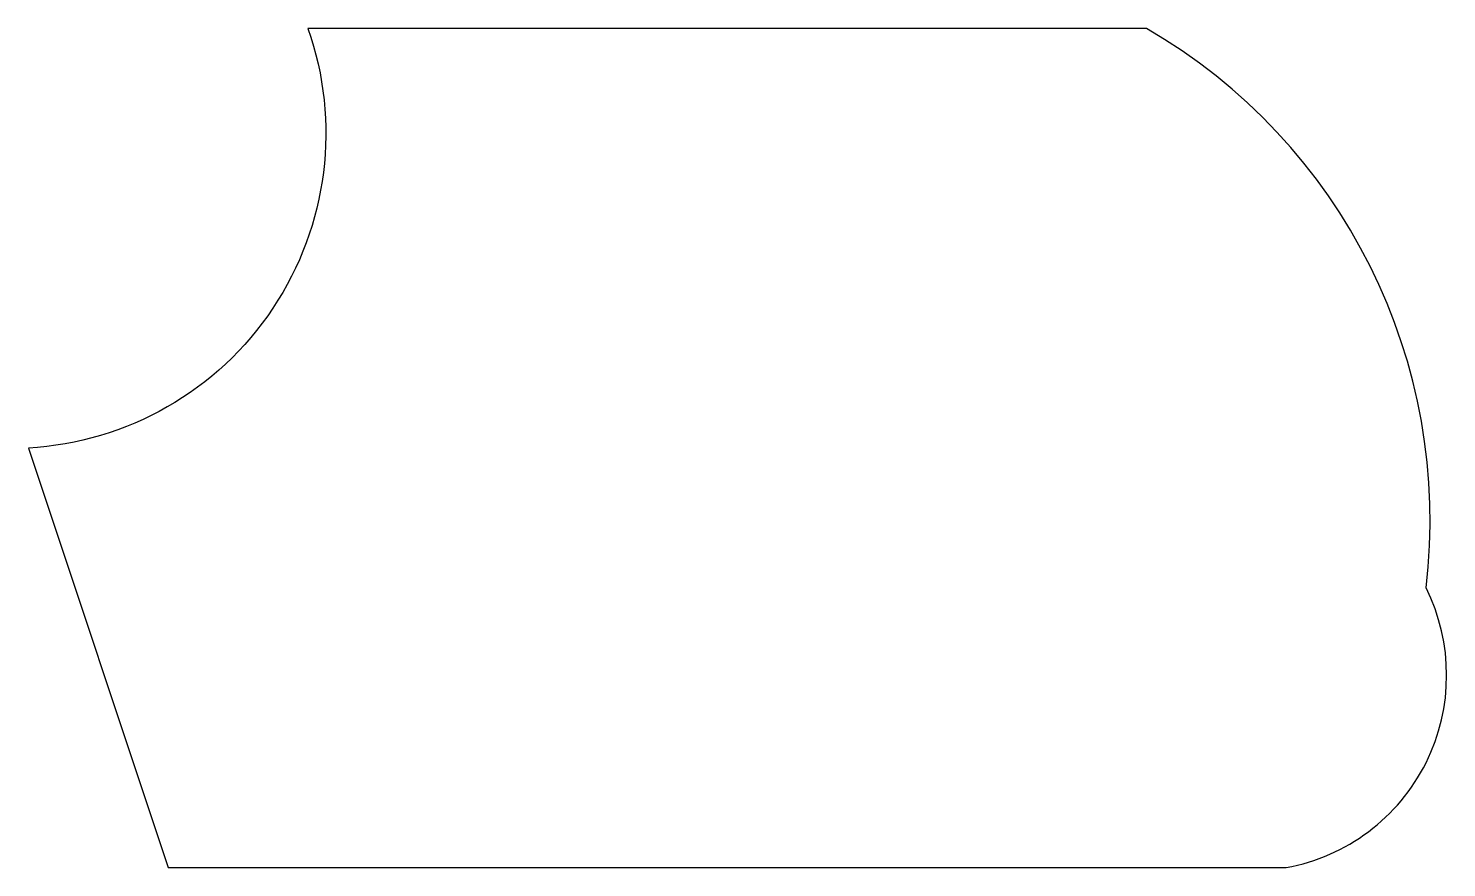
# Model space of a CAD drawing. Header units: millimetres. Extents: x 0 to 203, y 0 to 120.
import ezdxf

# ---------------------------------------------------------------- set-up
doc = ezdxf.new("R2010")
doc.units = ezdxf.units.MM
doc.layers.get('0').update_dxf_attribs({"linetype": 'CONTINUOUS'})

msp = doc.modelspace()

# ---------------------------------------------------------------- linework, layer by layer
msp.add_lwpolyline([(20, 0), (180, 0, 0.5), (200, 40, 0.3), (160, 120), (40, 120, -0.5), (0, 60)], format="xyb", close=True)

doc.saveas('drawing.dxf')
